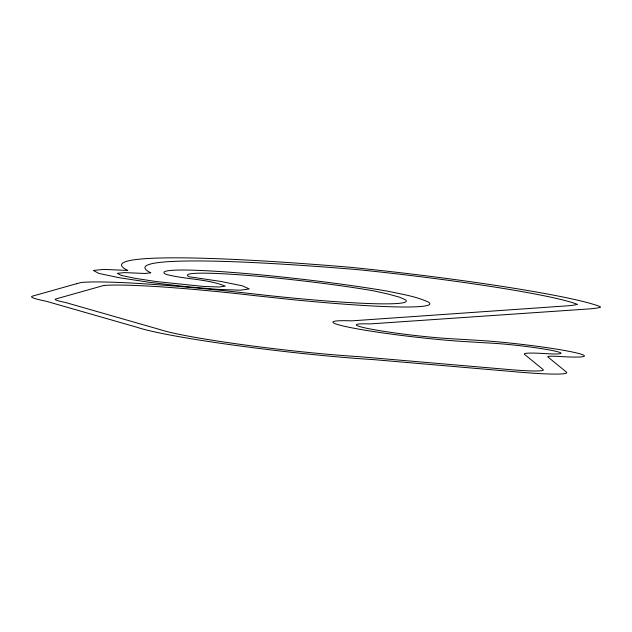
<?xml version="1.0" encoding="UTF-8"?>
<svg xmlns="http://www.w3.org/2000/svg" width="632" height="632" viewBox="0 0 632 632"><rect width="100%" height="100%" fill="white"/><g stroke="black" fill="none" stroke-linecap="round" stroke-linejoin="round"><path stroke-width="0.95" d="M76.417 283.76L32.998 295.981A68.177 4.519 6.6 0 0 46.073 301.219L137.341 327.376A151.206 10.017 6.6 0 0 373.978 359.655L513.5 371.632A82.365 5.459 6.6 0 0 566.359 372.05L548.055 357.088A31.316 2.078 6.6 0 1 559.636 356.488A65.215 4.321 6.6 0 0 570.554 351.637A65.215 4.321 6.6 0 0 479.585 340.427L449.534 338.633A57.986 3.839 6.6 0 1 372.564 329.414A57.986 3.839 6.6 0 1 369.823 323.924L587.373 309.04A276.824 18.344 6.6 0 0 600.392 307.326L600.195 306.662A211.112 13.991 6.6 0 0 353.335 267.589L348.09 267.099A397.639 26.354 6.6 0 0 127.83 270.441L103.735 269.39L93.378 270.464L98.884 273.435L119.116 277.701L149.966 282.393L185.144 286.565L217.503 289.353L240.452 290.199L249.308 288.935L242.285 285.806L220.805 281.453L189.237 276.769A114.044 7.56 6.6 0 1 243.541 275.102A114.044 7.56 6.6 0 1 372.959 290.72L388.435 294.109L399.313 297.127L405.223 299.679A157.052 10.412 6.6 0 1 256.963 294.299A184.157 12.206 6.6 0 0 81.639 282.409L76.417 283.76M103.782 285.467L55.924 298.944A44.145 2.923 6.6 0 0 65.23 302.412L159.762 329.501A127.261 8.437 6.6 0 0 359.055 356.661L505.316 369.222A58.8 3.895 6.6 0 0 543.054 369.515L524.86 354.631A54.881 3.634 6.6 0 1 545.171 353.588A41.649 2.757 6.6 0 0 552.139 350.491A41.649 2.757 6.6 0 0 494.05 343.326L463.999 341.533A81.552 5.404 6.6 0 1 355.745 328.569A81.552 5.404 6.6 0 1 351.89 320.843L565.371 305.975A254.333 16.859 6.6 0 0 577.372 304.387A187.546 12.427 6.6 0 0 358.075 269.674A374.073 24.79 6.6 0 0 150.866 272.819L144.91 273.482L124.52 272.597L117.355 273.332L121.162 275.394L135.169 278.349L156.515 281.596L203.275 286.415L219.154 286.999L225.292 286.122C206.561 278.665 185.618 279.542 166.2 274.399A137.61 9.117 6.6 0 1 231.723 272.384A137.61 9.117 6.6 0 1 387.882 291.226C401.589 294.196 415.753 296.25 428.575 302.183A180.72 11.976 6.6 0 1 290.451 299.442L256.679 295.839A160.591 10.641 6.6 0 0 103.782 285.467"/></g></svg>
